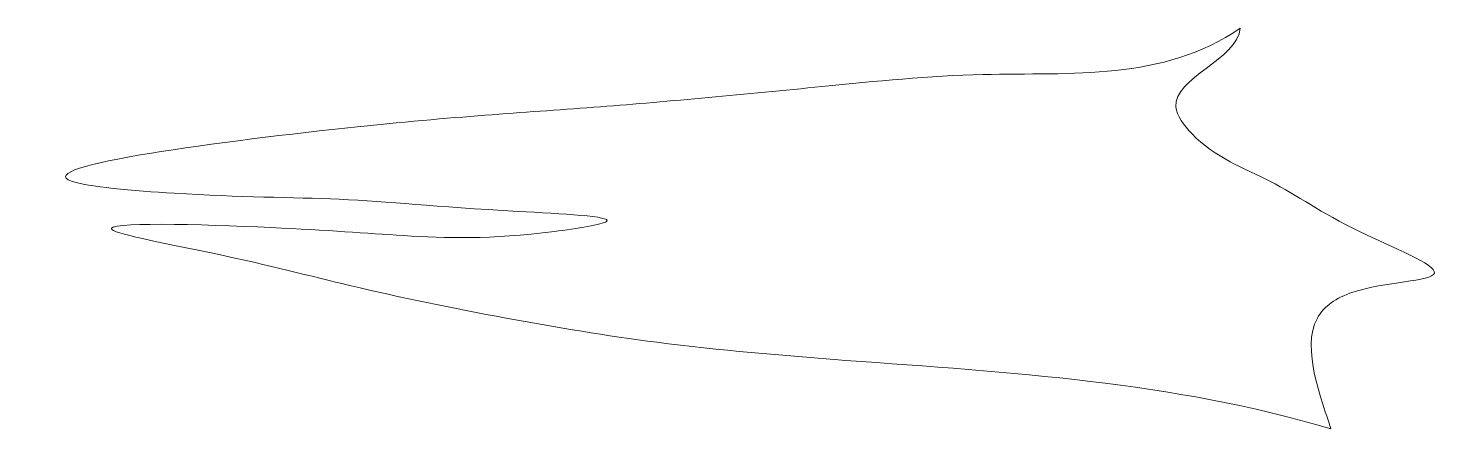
# Model space of a CAD drawing. Header units: inches. Extents: x 0.34 to 1.89, y 3.61 to 4.05.
import ezdxf

# ---------------------------------------------------------------- set-up
doc = ezdxf.new("R2010")
doc.units = ezdxf.units.IN
doc.header["$MEASUREMENT"] = 0

msp = doc.modelspace()

# ---------------------------------------------------------------- linework, layer by layer
at = {"color": 7, "linetype": 'Continuous', "lineweight": 15}
for points, knots in [([(1.6722, 4.0474), (1.5872, 3.9892), (1.4253, 4.0049), (1.1934, 3.9812), (0.949, 3.958), (0.7441, 3.9478), (0.2641, 3.8864), (0.5378, 3.8619), (0.6952, 3.8622), (0.8093, 3.8492), (1.0189, 3.8396), (0.8653, 3.8149), (0.7587, 3.8187), (0.623, 3.8299), (0.3515, 3.8373), (0.578, 3.7955), (0.6959, 3.7633), (0.8659, 3.7285), (1.0445, 3.6989), (1.3495, 3.6734), (1.5972, 3.6602), (1.7715, 3.6081)], [0, 0, 0, 0, 0.076724, 0.123452, 0.187788, 0.258506, 0.342698, 0.372609, 0.420403, 0.47236, 0.498153, 0.513575, 0.557275, 0.595788, 0.641807, 0.672323, 0.713013, 0.758821, 0.803061, 0.858063, 1, 1, 1, 1]), ([(1.7715, 3.6081), (1.7624, 3.6386), (1.7291, 3.7185), (1.8033, 3.7695), (1.9359, 3.7697), (1.7802, 3.8297), (1.7141, 3.8806), (1.6331, 3.9092), (1.5771, 3.9867), (1.6694, 4.0131), (1.6722, 4.0474)], [0, 0, 0, 0, 0.172927, 0.240083, 0.368289, 0.499541, 0.656617, 0.79679, 0.844522, 1, 1, 1, 1])]:
    msp.add_open_spline(points, degree=3, knots=knots, dxfattribs=at)

doc.saveas('drawing.dxf')
